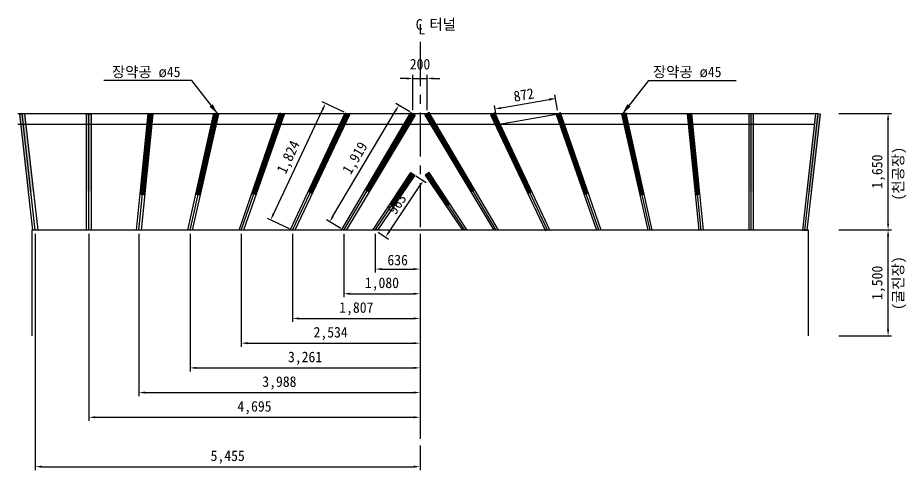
# Model space of a CAD drawing. Header units: millimetres. Extents: x -114429 to 52969, y -22900 to 28700.
# Drawn here: x -114429 to -101832, y -12737 to -6327 of the extents above; entities that cross this region are included whole.
import ezdxf

# ---------------------------------------------------------------- set-up
doc = ezdxf.new("R2010")
doc.units = ezdxf.units.MM
doc.header["$LTSCALE"] = 500
doc.header["$PDMODE"] = 1
doc.linetypes.add('A-CENTR01', pattern=[2, 1.25, -0.25, 0.25, -0.25])
for name, color, linetype in [('CS-BLST', 4, 'Continuous'), ('CS-BLST-PATT', 1, 'Continuous'), ('CS-BLST-TEX3', 3, 'Continuous'), ('CS-CNTL', 1, 'A-CENTR01'), ('CS-DIML', 1, 'Continuous'), ('CS-DIMS', 1, 'Continuous'), ('CS-EXCV', 3, 'E-DIGLN01'), ('CS-LEAT', 3, 'Continuous'), ('CS-MISC', 2, 'Continuous'), ('CS-TEXT', 3, 'Continuous')]:
    doc.layers.add(name, color=color, linetype=linetype)
doc.styles.add('굴림체', font='')
doc.styles.get('굴림체').set_extended_font_data('GulimChe')
doc.linetypes.add('E-DIGLN01', pattern='A,0.9,-0.2,[19,kscals.shx,S=0.1,R=180,X=0,Y=0],0.9', length=2)
doc.dimstyles.new('DIM01-50', dxfattribs={"dimscale": 50, "dimtxt": 3, "dimasz": 1.8, "dimexe": 1, "dimexo": 1, "dimgap": 1, "dimtad": 1, "dimdec": 0, "dimzin": 9, "dimdsep": 46, "dimlunit": 6, "dimtxsty": '굴림체', "dimcen": 2.5, "dimclrt": 3, "dimadec": 4, "dimazin": 0, "dimtfac": 1, "dimtdec": 0, "dimtmove": 2, "dimatfit": 3, "dimfxl": 1, "dimtolj": 1, "dimtzin": 0, "dimarcsym": 0})

# ---------------------------------------------------------------- blocks, each defined once
blk = doc.blocks.new('*D66')
at = {"layer": 'CS-DIMS', "color": 0, "lineweight": -2, "transparency": 16777216}
for p, q in [((-102789, -7682), (-102039, -7682)), ((-102089, -9242), (-102089, -7772)), ((-102789, -9332), (-102039, -9332))]:
    blk.add_line(p, q, dxfattribs=at)
at = {"layer": 'CS-DIMS', "color": 0, "transparency": 16777216}
for points in [[(-102104, -7772), (-102074, -7772), (-102089, -7682)], [(-102104, -9242), (-102074, -9242), (-102089, -9332)]]:
    blk.add_solid(points, dxfattribs=at)
at = {"layer": 'Defpoints', "color": 0, "transparency": 16777216}
for p in [(-102839, -7682), (-102089, -7682), (-102839, -9332)]:
    blk.add_point(p, dxfattribs=at)
at = {"layer": 'CS-DIMS', "color": 3, "transparency": 16777216, "insert": (-102225, -8507), "char_height": 150, "attachment_point": 5, "rotation": 90, "style": '굴림체'}
blk.add_mtext('\\A1;1,650', dxfattribs=at)
blk = doc.blocks.new('*D67')
at = {"layer": 'CS-DIMS', "color": 0, "lineweight": -2, "transparency": 16777216}
for p, q in [((-109361, -9387), (-109361, -9937)), ((-108726, -9387), (-108726, -9937)), ((-109271, -9887), (-108816, -9887))]:
    blk.add_line(p, q, dxfattribs=at)
at = {"layer": 'CS-DIMS', "color": 0, "transparency": 16777216}
for points in [[(-109271, -9872), (-109271, -9902), (-109361, -9887)], [(-108816, -9872), (-108816, -9902), (-108726, -9887)]]:
    blk.add_solid(points, dxfattribs=at)
at = {"layer": 'Defpoints', "color": 0, "transparency": 16777216}
for p in [(-109361, -9337), (-108726, -9337), (-108726, -9887)]:
    blk.add_point(p, dxfattribs=at)
at = {"layer": 'CS-DIMS', "color": 3, "transparency": 16777216, "insert": (-109043, -9760), "char_height": 150, "attachment_point": 5, "style": '굴림체'}
blk.add_mtext('\\A1;636', dxfattribs=at)
blk = doc.blocks.new('*D68')
at = {"layer": 'CS-DIMS', "color": 0, "lineweight": -2, "transparency": 16777216}
for p, q in [((-109806, -9387), (-109806, -10287)), ((-108726, -9937), (-108726, -10287)), ((-109716, -10237), (-108816, -10237))]:
    blk.add_line(p, q, dxfattribs=at)
at = {"layer": 'CS-DIMS', "color": 0, "transparency": 16777216}
for points in [[(-109716, -10222), (-109716, -10252), (-109806, -10237)], [(-108816, -10222), (-108816, -10252), (-108726, -10237)]]:
    blk.add_solid(points, dxfattribs=at)
at = {"layer": 'Defpoints', "color": 0, "transparency": 16777216}
for p in [(-109806, -9337), (-108726, -9887), (-108726, -10237)]:
    blk.add_point(p, dxfattribs=at)
at = {"layer": 'CS-DIMS', "color": 3, "transparency": 16777216, "insert": (-109266, -10101), "char_height": 150, "attachment_point": 5, "style": '굴림체'}
blk.add_mtext('\\A1;1,080', dxfattribs=at)
blk = doc.blocks.new('*D69')
at = {"layer": 'CS-DIMS', "color": 0, "lineweight": -2, "transparency": 16777216}
for p, q in [((-110533, -9387), (-110533, -10637)), ((-108726, -10287), (-108726, -10637)), ((-110443, -10587), (-108816, -10587))]:
    blk.add_line(p, q, dxfattribs=at)
at = {"layer": 'CS-DIMS', "color": 0, "transparency": 16777216}
for points in [[(-110443, -10572), (-110443, -10602), (-110533, -10587)], [(-108816, -10572), (-108816, -10602), (-108726, -10587)]]:
    blk.add_solid(points, dxfattribs=at)
at = {"layer": 'Defpoints', "color": 0, "transparency": 16777216}
for p in [(-110533, -9337), (-108726, -10237), (-108726, -10587)]:
    blk.add_point(p, dxfattribs=at)
at = {"layer": 'CS-DIMS', "color": 3, "transparency": 16777216, "insert": (-109629, -10451), "char_height": 150, "attachment_point": 5, "style": '굴림체'}
blk.add_mtext('\\A1;1,807', dxfattribs=at)
blk = doc.blocks.new('*D70')
at = {"layer": 'CS-DIMS', "color": 0, "lineweight": -2, "transparency": 16777216}
for p, q in [((-111260, -9387), (-111260, -10987)), ((-108726, -10637), (-108726, -10987)), ((-111170, -10937), (-108816, -10937))]:
    blk.add_line(p, q, dxfattribs=at)
at = {"layer": 'CS-DIMS', "color": 0, "transparency": 16777216}
for points in [[(-111170, -10922), (-111170, -10952), (-111260, -10937)], [(-108816, -10922), (-108816, -10952), (-108726, -10937)]]:
    blk.add_solid(points, dxfattribs=at)
at = {"layer": 'Defpoints', "color": 0, "transparency": 16777216}
for p in [(-111260, -9337), (-108726, -10587), (-108726, -10937)]:
    blk.add_point(p, dxfattribs=at)
at = {"layer": 'CS-DIMS', "color": 3, "transparency": 16777216, "insert": (-109993, -10801), "char_height": 150, "attachment_point": 5, "style": '굴림체'}
blk.add_mtext('\\A1;2,534', dxfattribs=at)
blk = doc.blocks.new('*D71')
at = {"layer": 'CS-DIMS', "color": 0, "lineweight": -2, "transparency": 16777216}
for p, q in [((-111987, -9387), (-111987, -11337)), ((-108726, -10987), (-108726, -11337)), ((-111897, -11287), (-108816, -11287))]:
    blk.add_line(p, q, dxfattribs=at)
at = {"layer": 'CS-DIMS', "color": 0, "transparency": 16777216}
for points in [[(-111897, -11272), (-111897, -11302), (-111987, -11287)], [(-108816, -11272), (-108816, -11302), (-108726, -11287)]]:
    blk.add_solid(points, dxfattribs=at)
at = {"layer": 'Defpoints', "color": 0, "transparency": 16777216}
for p in [(-111987, -9337), (-108726, -10937), (-108726, -11287)]:
    blk.add_point(p, dxfattribs=at)
at = {"layer": 'CS-DIMS', "color": 3, "transparency": 16777216, "insert": (-110356, -11151), "char_height": 150, "attachment_point": 5, "style": '굴림체'}
blk.add_mtext('\\A1;3,261', dxfattribs=at)
blk = doc.blocks.new('*D72')
at = {"layer": 'CS-DIMS', "color": 0, "lineweight": -2, "transparency": 16777216}
for p, q in [((-112713, -9387), (-112713, -11687)), ((-108726, -11337), (-108726, -11687)), ((-112623, -11637), (-108816, -11637))]:
    blk.add_line(p, q, dxfattribs=at)
at = {"layer": 'CS-DIMS', "color": 0, "transparency": 16777216}
for points in [[(-112623, -11622), (-112623, -11652), (-112713, -11637)], [(-108816, -11622), (-108816, -11652), (-108726, -11637)]]:
    blk.add_solid(points, dxfattribs=at)
at = {"layer": 'Defpoints', "color": 0, "transparency": 16777216}
for p in [(-112713, -9337), (-108726, -11287), (-108726, -11637)]:
    blk.add_point(p, dxfattribs=at)
at = {"layer": 'CS-DIMS', "color": 3, "transparency": 16777216, "insert": (-110720, -11501), "char_height": 150, "attachment_point": 5, "style": '굴림체'}
blk.add_mtext('\\A1;3,988', dxfattribs=at)
blk = doc.blocks.new('*D73')
at = {"layer": 'CS-DIMS', "color": 0, "lineweight": -2, "transparency": 16777216}
for p, q in [((-113421, -9387), (-113421, -12037)), ((-108726, -11687), (-108726, -12037)), ((-113331, -11987), (-108816, -11987))]:
    blk.add_line(p, q, dxfattribs=at)
at = {"layer": 'CS-DIMS', "color": 0, "transparency": 16777216}
for points in [[(-113331, -11972), (-113331, -12002), (-113421, -11987)], [(-108816, -11972), (-108816, -12002), (-108726, -11987)]]:
    blk.add_solid(points, dxfattribs=at)
at = {"layer": 'Defpoints', "color": 0, "transparency": 16777216}
for p in [(-113421, -9337), (-108726, -11637), (-108726, -11987)]:
    blk.add_point(p, dxfattribs=at)
at = {"layer": 'CS-DIMS', "color": 3, "transparency": 16777216, "insert": (-111073, -11851), "char_height": 150, "attachment_point": 5, "style": '굴림체'}
blk.add_mtext('\\A1;4,695', dxfattribs=at)
blk = doc.blocks.new('*D74')
at = {"layer": 'CS-DIMS', "color": 0, "lineweight": -2, "transparency": 16777216}
for p, q in [((-114181, -9387), (-114181, -12737)), ((-108726, -12387), (-108726, -12737)), ((-114091, -12687), (-108816, -12687))]:
    blk.add_line(p, q, dxfattribs=at)
at = {"layer": 'CS-DIMS', "color": 0, "transparency": 16777216}
for points in [[(-114091, -12672), (-114091, -12702), (-114181, -12687)], [(-108816, -12672), (-108816, -12702), (-108726, -12687)]]:
    blk.add_solid(points, dxfattribs=at)
at = {"layer": 'Defpoints', "color": 0, "transparency": 16777216}
for p in [(-114181, -9337), (-108726, -12337), (-108726, -12687)]:
    blk.add_point(p, dxfattribs=at)
at = {"layer": 'CS-DIMS', "color": 3, "transparency": 16777216, "insert": (-111453, -12551), "char_height": 150, "attachment_point": 5, "style": '굴림체'}
blk.add_mtext('\\A1;5,455', dxfattribs=at)
blk = doc.blocks.new('*D75')
at = {"layer": 'CS-DIMS', "color": 0, "lineweight": -2, "transparency": 16777216}
for p, q in [((-102789, -9332), (-102039, -9332)), ((-102089, -10742), (-102089, -9422)), ((-102789, -10832), (-102039, -10832))]:
    blk.add_line(p, q, dxfattribs=at)
at = {"layer": 'CS-DIMS', "color": 0, "transparency": 16777216}
for points in [[(-102104, -9422), (-102074, -9422), (-102089, -9332)], [(-102104, -10742), (-102074, -10742), (-102089, -10832)]]:
    blk.add_solid(points, dxfattribs=at)
at = {"layer": 'Defpoints', "color": 0, "transparency": 16777216}
for p in [(-102839, -9332), (-102089, -9332), (-102839, -10832)]:
    blk.add_point(p, dxfattribs=at)
at = {"layer": 'CS-DIMS', "color": 3, "transparency": 16777216, "insert": (-102225, -10082), "char_height": 150, "attachment_point": 5, "rotation": 90, "style": '굴림체'}
blk.add_mtext('\\A1;1,500', dxfattribs=at)
blk = doc.blocks.new('*D76')
at = {"layer": 'CS-DIMS', "color": 0, "lineweight": -2, "transparency": 16777216}
for p, q in [((-108826, -7637), (-108826, -7137)), ((-108626, -7637), (-108626, -7137)), ((-108916, -7187), (-109006, -7187)), ((-108826, -7187), (-108626, -7187)), ((-108536, -7187), (-108446, -7187))]:
    blk.add_line(p, q, dxfattribs=at)
at = {"layer": 'CS-DIMS', "color": 0, "transparency": 16777216}
for points in [[(-108916, -7172), (-108916, -7202), (-108826, -7187)], [(-108536, -7172), (-108536, -7202), (-108626, -7187)]]:
    blk.add_solid(points, dxfattribs=at)
at = {"layer": 'Defpoints', "color": 0, "transparency": 16777216}
for p in [(-108626, -7187), (-108826, -7687), (-108626, -7687)]:
    blk.add_point(p, dxfattribs=at)
at = {"layer": 'CS-DIMS', "color": 3, "transparency": 16777216, "insert": (-108726, -6985), "char_height": 150, "attachment_point": 5, "style": '굴림체'}
blk.add_mtext('\\A1;200', dxfattribs=at)
blk = doc.blocks.new('*D77')
at = {"layer": 'CS-MISC', "color": 0, "lineweight": -2, "transparency": 16777216}
for p, q in [((-108784, -8565), (-108637, -8663)), ((-109164, -9360), (-108729, -8710)), ((-109320, -9365), (-109173, -9463))]:
    blk.add_line(p, q, dxfattribs=at)
at = {"layer": 'CS-MISC', "color": 0, "transparency": 16777216}
for points in [[(-108741, -8702), (-108717, -8718), (-108679, -8635)], [(-109177, -9352), (-109152, -9369), (-109214, -9435)]]:
    blk.add_solid(points, dxfattribs=at)
at = {"layer": 'Defpoints', "color": 0, "transparency": 16777216}
for p in [(-108826, -8537), (-108679, -8635), (-109361, -9337)]:
    blk.add_point(p, dxfattribs=at)
at = {"layer": 'CS-MISC', "color": 3, "transparency": 16777216, "insert": (-109052, -8965), "char_height": 150, "attachment_point": 5, "rotation": 56.1995, "style": '굴림체'}
blk.add_mtext('\\A1;963', dxfattribs=at)
blk = doc.blocks.new('*D78')
at = {"layer": 'CS-MISC', "color": 0, "lineweight": -2, "transparency": 16777216}
for p, q in [((-108869, -7661), (-109070, -7542)), ((-109961, -9140), (-109073, -7645)), ((-109849, -9311), (-110050, -9192))]:
    blk.add_line(p, q, dxfattribs=at)
at = {"layer": 'CS-MISC', "color": 0, "transparency": 16777216}
for points in [[(-109086, -7637), (-109060, -7653), (-109027, -7568)], [(-109974, -9133), (-109948, -9148), (-110007, -9218)]]:
    blk.add_solid(points, dxfattribs=at)
at = {"layer": 'Defpoints', "color": 0, "transparency": 16777216}
for p in [(-109027, -7568), (-108826, -7687), (-109806, -9337)]:
    blk.add_point(p, dxfattribs=at)
at = {"layer": 'CS-MISC', "color": 3, "transparency": 16777216, "insert": (-109634, -8323), "char_height": 150, "attachment_point": 5, "rotation": 59.2912, "style": '굴림체'}
blk.add_mtext('\\A1;1,919', dxfattribs=at)
blk = doc.blocks.new('*D79')
at = {"layer": 'CS-MISC', "color": 0, "lineweight": -2, "transparency": 16777216}
for p, q in [((-109801, -7666), (-110112, -7519)), ((-110805, -9109), (-110105, -7622)), ((-110578, -9316), (-110889, -9169))]:
    blk.add_line(p, q, dxfattribs=at)
at = {"layer": 'CS-MISC', "color": 0, "transparency": 16777216}
for points in [[(-110119, -7616), (-110091, -7628), (-110067, -7541)], [(-110819, -9103), (-110792, -9116), (-110844, -9191)]]:
    blk.add_solid(points, dxfattribs=at)
at = {"layer": 'Defpoints', "color": 0, "transparency": 16777216}
for p in [(-110067, -7541), (-109756, -7687), (-110533, -9337)]:
    blk.add_point(p, dxfattribs=at)
at = {"layer": 'CS-MISC', "color": 3, "transparency": 16777216, "insert": (-110578, -8308), "char_height": 150, "attachment_point": 5, "rotation": 64.7797, "style": '굴림체'}
blk.add_mtext('\\A1;1,824', dxfattribs=at)
blk = doc.blocks.new('*D80')
at = {"layer": 'CS-MISC', "color": 0, "lineweight": -2, "transparency": 16777216}
for p, q in [((-106775, -7638), (-106813, -7420)), ((-107574, -7604), (-106893, -7485)), ((-107634, -7788), (-107672, -7570))]:
    blk.add_line(p, q, dxfattribs=at)
at = {"layer": 'CS-MISC', "color": 0, "transparency": 16777216}
for points in [[(-106895, -7470), (-106890, -7500), (-106804, -7470)], [(-107577, -7589), (-107572, -7619), (-107663, -7620)]]:
    blk.add_solid(points, dxfattribs=at)
at = {"layer": 'Defpoints', "color": 0, "transparency": 16777216}
for p in [(-106804, -7470), (-106766, -7687), (-107625, -7837)]:
    blk.add_point(p, dxfattribs=at)
at = {"layer": 'CS-MISC', "color": 3, "transparency": 16777216, "insert": (-107255, -7420), "char_height": 150, "attachment_point": 5, "rotation": 9.9068, "style": '굴림체'}
blk.add_mtext('\\A1;872', dxfattribs=at)

msp = doc.modelspace()

# ---------------------------------------------------------------- linework, layer by layer
at = {"layer": 'CS-BLST'}
for p, q in [((-114180.7, -9337), (-114368.7, -7687)), ((-113420.6, -9337), (-113420.6, -7687)), ((-112713.5, -9337), (-112545.8, -7687)), ((-111986.6, -9337), (-111615.8, -7687.1)), ((-111259.7, -9337), (-110685.8, -7687.1)), ((-110532.9, -9337), (-109755.8, -7687.1)), ((-109806, -9337), (-108825.7, -7687)), ((-107645.4, -9337), (-108625.7, -7687)), ((-106915.3, -9343.9), (-107695.6, -7687.1)), ((-106191.7, -9337), (-106765.6, -7687.1)), ((-105464.8, -9337), (-105835.6, -7687.1)), ((-104738, -9337), (-104905.6, -7687)), ((-104030.8, -9337), (-104030.8, -7687)), ((-103270.7, -9337), (-103082.7, -7687)), ((-109361.3, -9337), (-108825.7, -8537)), ((-108090.1, -9337), (-108625.7, -8537))]:
    msp.add_line(p, q, dxfattribs=at)
for points in [[(-114335.2, -7683.2), (-114146.8, -9337), (-114214.7, -9337), (-114402.3, -7690.8)], [(-103116.2, -7683.2), (-103304.6, -9337), (-103236.7, -9337), (-103049.2, -7690.8)]]:
    msp.add_lwpolyline(points, close=True, dxfattribs=at)
for points in [[(-112745.7, -9337), (-112579.4, -7683.5), (-112512.2, -7690.4), (-112681.2, -9337)], [(-112018.8, -9337), (-111648.6, -7679.6), (-111582.5, -7694.1), (-111954.3, -9337)], [(-111292.3, -9337), (-110717.7, -7675.6), (-110653.9, -7698), (-111227.2, -9337)], [(-110565.9, -9337), (-109786.4, -7672.9), (-109724.6, -7701.1), (-110499.8, -9337)], [(-109839.8, -9337), (-108854.1, -7670.2), (-108795.7, -7705), (-109772.3, -9337)], [(-107611.7, -9337), (-108597.3, -7670.2), (-108655.7, -7705), (-107679.2, -9337)], [(-106882.1, -9344.2), (-107665, -7672.9), (-107726.8, -7701.1), (-106948.5, -9343.6)], [(-106159.1, -9337), (-106733.7, -7675.6), (-106797.6, -7698), (-106224.2, -9337)], [(-105432.6, -9337), (-105802.8, -7679.6), (-105868.9, -7694.1), (-105497.1, -9337)], [(-104705.7, -9337), (-104872, -7683.5), (-104939.2, -7690.4), (-104770.2, -9337)], [(-113454.4, -9337), (-113454.4, -7687), (-113386.9, -7687), (-113386.9, -9337)], [(-103997, -9337), (-103997, -7687), (-104064.5, -7687), (-104064.5, -9337)], [(-109395.5, -9337), (-108853.9, -8517), (-108797.8, -8556.4), (-109327, -9337)], [(-108055.9, -9337), (-108597.5, -8517), (-108653.6, -8556.4), (-108124.4, -9337)]]:
    msp.add_lwpolyline(points, dxfattribs=at)
at = {"layer": 'CS-BLST-PATT', "const_width": 67.5}
for points in [[(-112545.8, -7687), (-112662.8, -8839)], [(-111615.8, -7687.1), (-111875.1, -8840.8)], [(-110685.8, -7687.1), (-111083.6, -8830.7)], [(-109755.8, -7687.1), (-110285.3, -8811.3)], [(-108825.7, -7687), (-109478.3, -8785.4)], [(-108625.7, -7687), (-107973.1, -8785.4)], [(-107695.6, -7687.1), (-107166.2, -8811.3)], [(-106765.6, -7687.1), (-106367.8, -8830.7)], [(-105835.6, -7687.1), (-105576.3, -8840.8)], [(-104905.6, -7687), (-104788.6, -8839)], [(-108825.7, -8537), (-109128.6, -8989.4)], [(-108625.7, -8537), (-108322.9, -8989.4)]]:
    msp.add_lwpolyline(points, dxfattribs=at)
at = {"layer": 'CS-BLST-PATT'}
for points in [[(-114402.3, -7690.8), (-114335.2, -7683.2), (-114276.3, -8796.6), (-114209.2, -8788.9)], [(-103049.2, -7690.8), (-103116.2, -7683.2), (-103175.1, -8796.6), (-103242.2, -8788.9)], [(-113454.4, -7687), (-113386.9, -7687), (-113454.4, -8785.4), (-113386.9, -8785.4)], [(-103997, -7687), (-104064.5, -7687), (-103997, -8785.4), (-104064.5, -8785.4)]]:
    msp.add_solid(points, dxfattribs=at)
at = {"layer": 'CS-CNTL'}
msp.add_line((-108725.7, -6668.9), (-108725.7, -12687), dxfattribs=at)
at = {"layer": 'CS-DIML'}
for p, q in [((-111965.6, -7213.3), (-113208, -7213.3)), ((-111965.6, -7213.3), (-111596.3, -7687.1)), ((-105485.8, -7213.3), (-105855.2, -7687.1)), ((-105485.8, -7213.3), (-104243.4, -7213.3))]:
    msp.add_line(p, q, dxfattribs=at)
for points in [[(-111596.3, -7687.1), (-111712.1, -7587.3), (-111664.8, -7550.4)], [(-105855.2, -7687.1), (-105739.3, -7587.3), (-105786.6, -7550.4)]]:
    msp.add_solid(points, dxfattribs=at)
at = {"layer": 'CS-EXCV'}
for p, q in [((-103128.9, -7687), (-114429.5, -7687)), ((-103128.9, -7837), (-114429.5, -7837)), ((-103219.1, -9337), (-114232.3, -9337)), ((-114232.3, -9337), (-114232.3, -10832)), ((-103219.1, -10832), (-103219.1, -9337))]:
    msp.add_line(p, q, dxfattribs=at)
at = {"layer": 'CS-MISC'}
msp.add_line((-107625, -7837), (-106766.2, -7687), dxfattribs=at)

# ---------------------------------------------------------------- texts
at = {"layer": 'CS-BLST-TEX3', "char_height": 150, "width": 10.273, "attachment_point": 5, "rotation": 90, "style": '굴림체'}
for s, insert in [('\\A1;(천공장)', (-101926.7, -8536.4)), ('\\A1;(굴진장)', (-101926.7, -10086.9))]:
    msp.add_mtext(s, dxfattribs=dict(at, insert=insert))
at = {"layer": 'CS-LEAT', "style": '굴림체'}
for p in [(-113095.2, -7167.8), (-105424.3, -7167.8)]:
    msp.add_text('장약공 ø45', height=150, dxfattribs=at).set_placement(p)
at = {"layer": 'CS-TEXT', "style": '굴림체'}
for s, p in [('C 터널', (-108787, -6496.3)), ('L', (-108749.6, -6563.8))]:
    msp.add_text(s, height=150, dxfattribs=at).set_placement(p)

# ---------------------------------------------------------------- dimensions: what is measured, and where the dimension line sits
at = {"layer": 'CS-DIMS'}
dim = msp.add_linear_dim(base=(-108625.7, -7186.7), p1=(-108825.8, -7687.1), p2=(-108625.7, -7687), text='200', dimstyle='DIM01-50', dxfattribs=at)
dim.commit()
dim.dimension.update_dxf_attribs({"geometry": '*D76', "text_midpoint": (-108725.7, -6985)})
for base, p1, p2, picture, middle in [((-102088.6, -7681.9), (-102838.6, -9331.9), (-102838.6, -7681.9), '*D66', (-102224.8, -8506.9)), ((-102088.6, -9331.9), (-102838.6, -10832), (-102838.6, -9331.9), '*D75', (-102224.8, -10082))]:
    dim = msp.add_linear_dim(base=base, p1=p1, p2=p2, angle=90, dimstyle='DIM01-50', dxfattribs=at)
    dim.commit()
    dim.dimension.update_dxf_attribs({"geometry": picture, "text_midpoint": middle})
for base, p1, p2, picture, middle in [((-108725.7, -12687), (-114180.7, -9337), (-108725.7, -12337), '*D74', (-111453.2, -12550.8)), ((-108725.7, -11987), (-113420.6, -9337), (-108725.7, -11637), '*D73', (-111073.2, -11850.8)), ((-108725.7, -11637), (-112713.5, -9337), (-108725.7, -11287), '*D72', (-110719.6, -11500.9)), ((-108725.7, -11287), (-111986.6, -9337), (-108725.7, -10937), '*D71', (-110356.2, -11150.8)), ((-108725.7, -10937), (-111259.7, -9337), (-108725.7, -10587), '*D70', (-109992.7, -10800.8)), ((-108725.7, -10587), (-110532.9, -9337), (-108725.7, -10237), '*D69', (-109629.3, -10450.8)), ((-108725.7, -10237), (-109806, -9337), (-108725.7, -9887), '*D68', (-109265.9, -10100.8)), ((-108725.7, -9887), (-109361.3, -9337), (-108725.7, -9337), '*D67', (-109043.5, -9760.3))]:
    dim = msp.add_linear_dim(base=base, p1=p1, p2=p2, dimstyle='DIM01-50', dxfattribs=at)
    dim.commit()
    dim.dimension.update_dxf_attribs({"geometry": picture, "text_midpoint": middle})
at = {"layer": 'CS-MISC'}
for p1, p2, distance, picture, middle in [((-107625, -7837), (-106766.2, -7687), 220.7, '*D80', (-107255.4, -7419.6)), ((-110532.9, -9337), (-109755.8, -7687.1), 343.7, '*D79', (-110578.4, -8307.6)), ((-109806, -9337), (-108826, -7687), 233.8, '*D78', (-109634.1, -8323)), ((-109361.3, -9337), (-108825.7, -8537), -176.7, '*D77', (-109052, -8964.8))]:
    dim = msp.add_aligned_dim(p1=p1, p2=p2, distance=distance, dimstyle='DIM01-50', dxfattribs=at)
    dim.commit()
    dim.dimension.update_dxf_attribs({"geometry": picture, "text_midpoint": middle})

doc.saveas('drawing.dxf')
